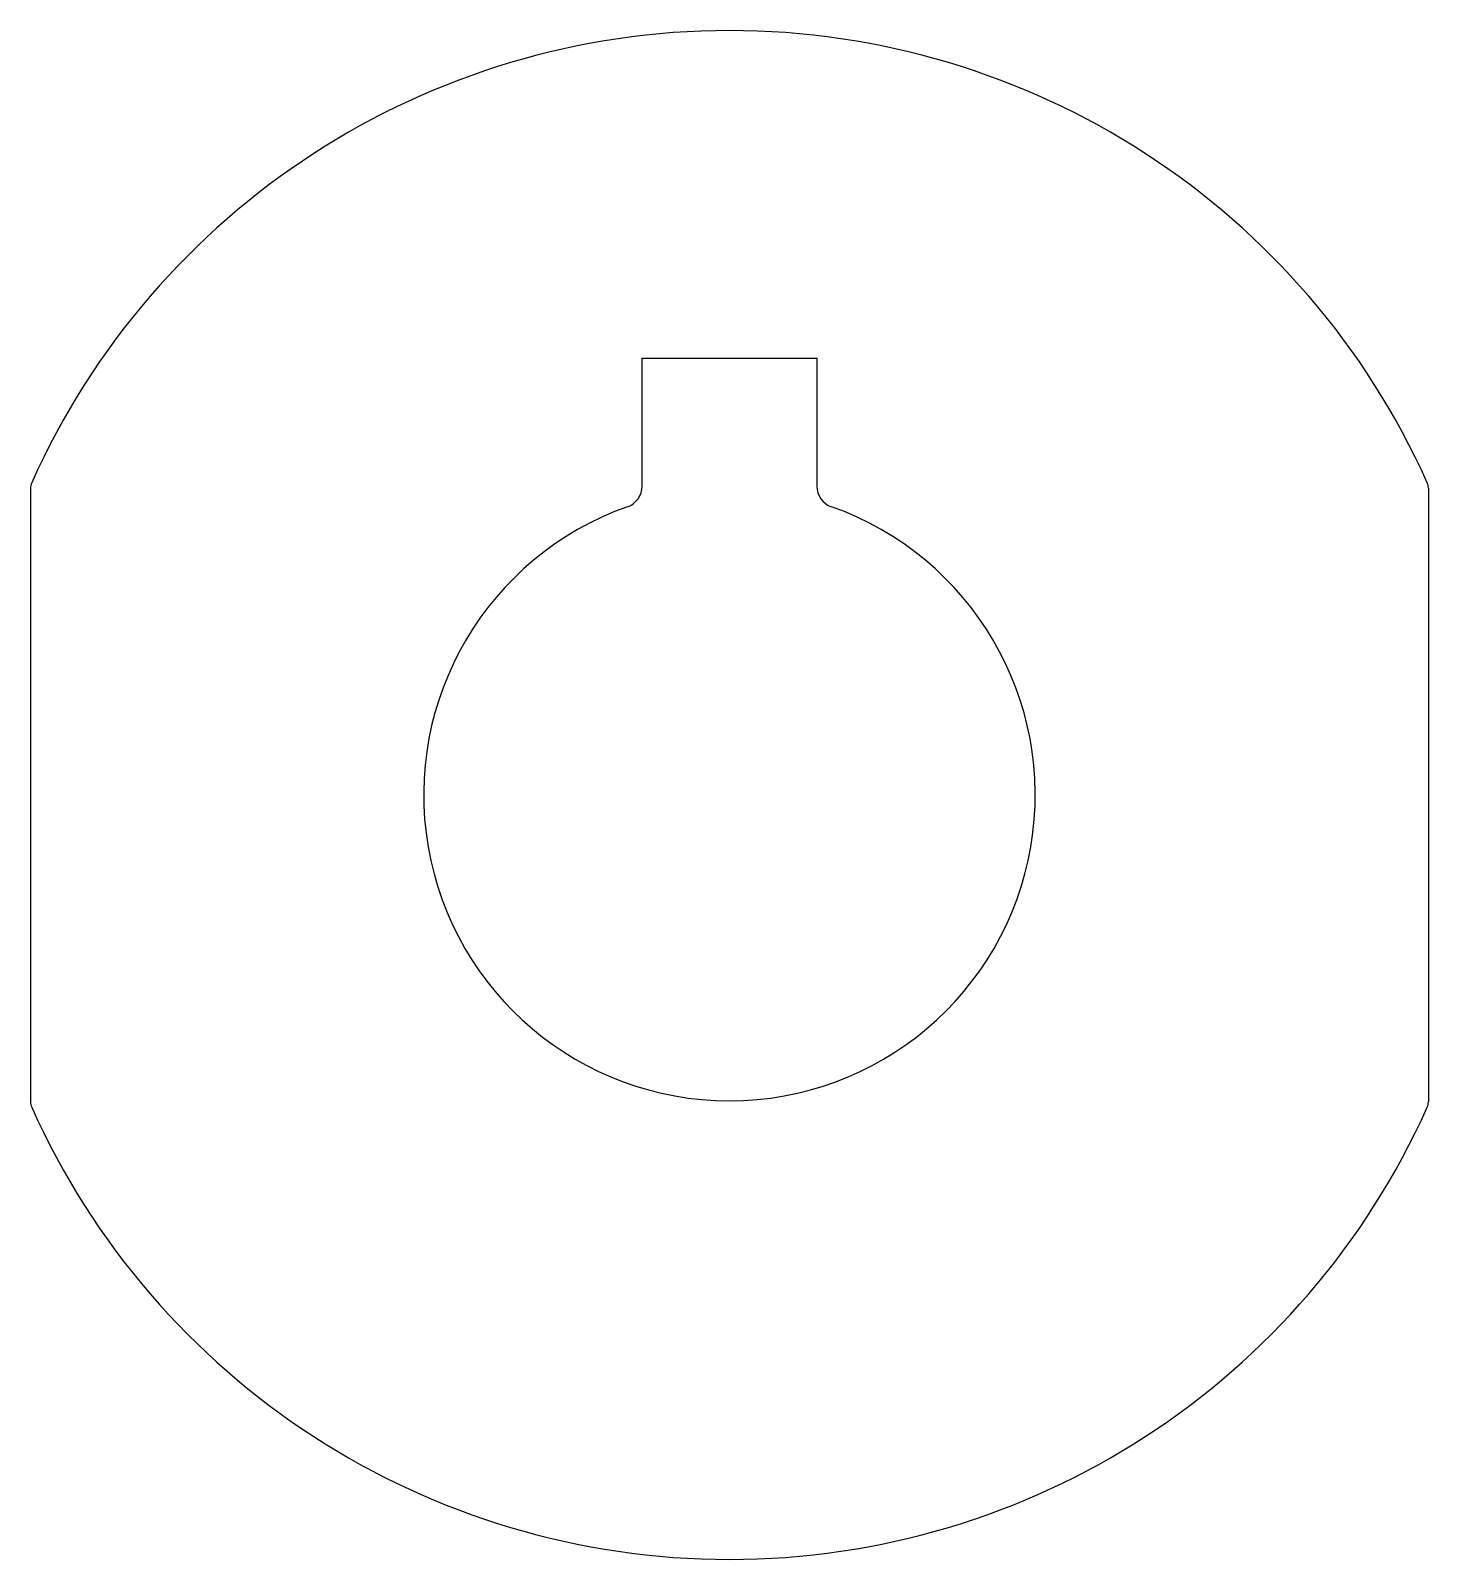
# Model space of a CAD drawing. Extents: x 2503.4 to 2535.4, y 1593.7 to 1628.7.
import ezdxf

# ---------------------------------------------------------------- set-up
doc = ezdxf.new("R2010")
doc.units = 0
doc.layers.get('0').update_dxf_attribs({"linetype": 'CONTINUOUS'})

msp = doc.modelspace()

# ---------------------------------------------------------------- linework, layer by layer
for p, q in [((2517.36, 1621.165), (2521.36, 1621.165)), ((2517.36, 1618.236), (2517.36, 1621.165)), ((2521.36, 1621.165), (2521.36, 1618.236)), ((2503.36, 1618.19), (2503.36, 1604.14)), ((2535.36, 1618.19), (2535.36, 1604.14))]:
    msp.add_line(p, q)
for centre, radius, start, end in [((2519.36, 1611.165), 17.5, 24.1061, 155.8939), ((2503.66, 1618.19), 0.3, 155.8939, 180), ((2516.86, 1618.236), 0.5, 289.4712, 360), ((2521.86, 1618.236), 0.5, 180, 250.5288), ((2535.06, 1618.19), 0.3, 0, 24.1061), ((2519.36, 1611.165), 7, 109.4712, 70.5288), ((2503.66, 1604.14), 0.3, 180, 204.1061), ((2535.06, 1604.14), 0.3, 335.8939, 0), ((2519.36, 1611.165), 17.5, 204.1061, 335.8939)]:
    msp.add_arc(centre, radius, start, end)

doc.saveas('drawing.dxf')
